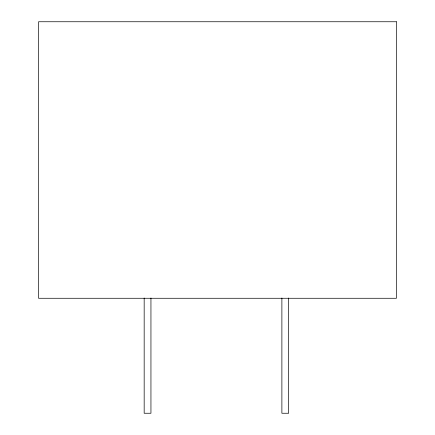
<?xml version="1.0" encoding="UTF-8"?>
<svg xmlns="http://www.w3.org/2000/svg" width="435" height="435" viewBox="0 0 435 435"><rect width="100%" height="100%" fill="white"/><g stroke="black" fill="none" stroke-linecap="round" stroke-linejoin="round"><path stroke-width="0.65" d="M288.666 298.035L288.666 413.25L281.885 413.25L281.885 298.035M150.945 298.035L150.945 413.25L144.17 413.25L144.17 298.035M396.426 21.75L38.574 21.75L38.574 298.274L396.426 298.274L396.426 21.75"/></g></svg>
